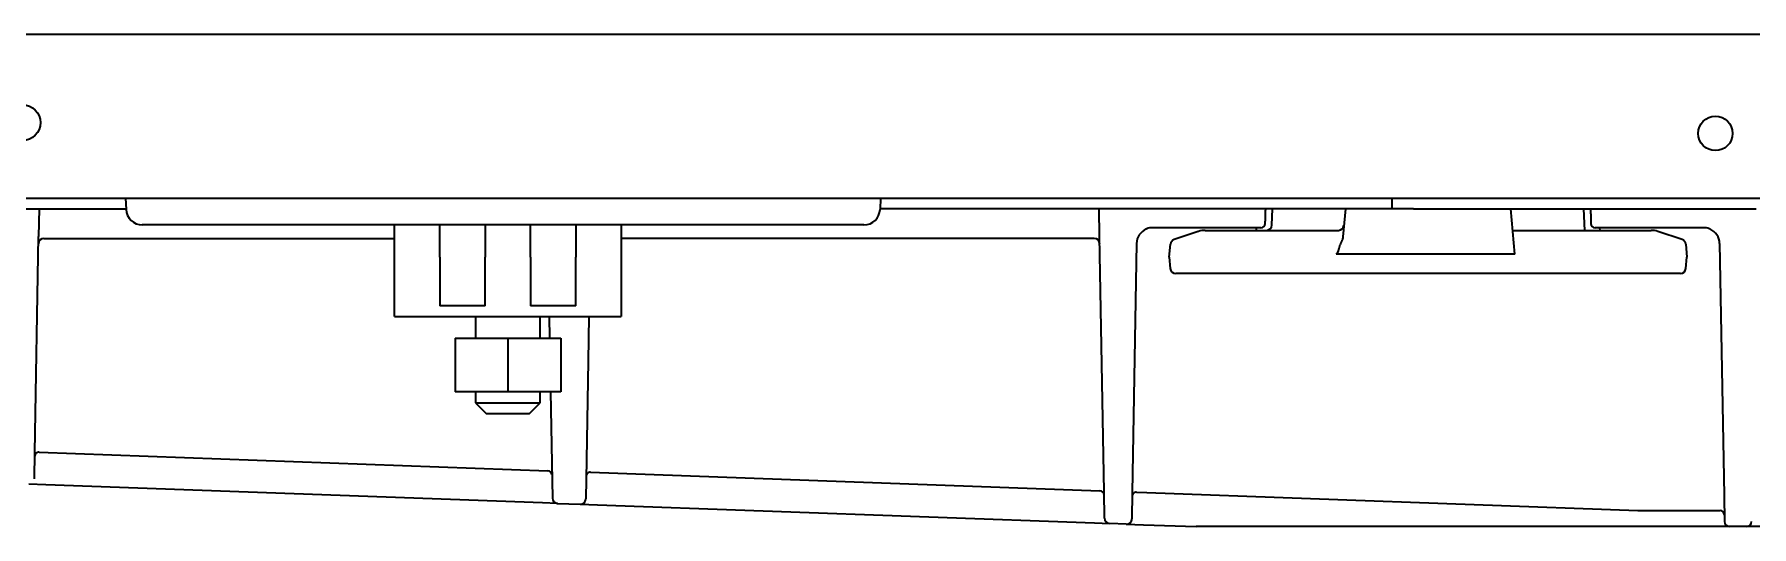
# Model space of a CAD drawing. Extents: x 6327 to 10269, y -393 to 3204.
# Drawn here: x 6463.7 to 6622.9, y 1340.5 to 1386.2 of the extents above; entities that cross this region are included whole.
import ezdxf

# ---------------------------------------------------------------- set-up
doc = ezdxf.new("R2010")
doc.units = 0
doc.header["$LTSCALE"] = 5
doc.layers.add('1', color=7, linetype='CONTINUOUS', true_color=0xffffff)

msp = doc.modelspace()

# ---------------------------------------------------------------- linework, layer by layer
at = {"layer": '1', "color": 7, "linetype": 'Continuous', "lineweight": 35}
for p, q in [((6371.87, 1386.23), (6693.08, 1386.23)), ((6339.57, 1371.03), (7085.57, 1371.03)), ((6452.9, 1370.03), (6472.16, 1370.03)), ((6464.09, 1370.03), (6464.04, 1367.45)), ((6472.12, 1371.03), (6472.16, 1369.97)), ((6542.12, 1371.03), (6542.09, 1369.97)), ((6587.57, 1370.03), (6542.09, 1370.03)), ((6562.45, 1367.45), (6562.41, 1370.03)), ((6578.44, 1368.51), (6578.49, 1370.03)), ((6585.25, 1370.03), (6585.02, 1367.43)), ((6589.57, 1370.03), (6587.57, 1370.03)), ((6589.57, 1371.03), (6589.57, 1370.03)), ((6591.57, 1370.03), (6589.57, 1370.03)), ((6591.57, 1370.03), (6623.35, 1370.03)), ((6600.97, 1365.81), (6600.6, 1370.03)), ((6607.35, 1370.03), (6607.42, 1368.03)), ((6477.12, 1368.53), (6473.66, 1368.53)), ((6537.12, 1368.53), (6477.12, 1368.53)), ((6497.07, 1365.53), (6497.07, 1368.53)), ((6501.27, 1365.53), (6501.27, 1368.53)), ((6505.47, 1368.53), (6505.47, 1365.53)), ((6509.67, 1365.53), (6509.67, 1368.53)), ((6513.87, 1368.53), (6513.87, 1365.53)), ((6518.07, 1368.53), (6518.07, 1365.53)), ((6540.59, 1368.53), (6537.12, 1368.53)), ((6573.06, 1368.28), (6567.38, 1368.28)), ((6574.65, 1368.28), (6573.06, 1368.28)), ((6577.42, 1368.28), (6574.65, 1368.28)), ((6576.98, 1368.28), (6576.97, 1368.03)), ((6611.2, 1368.28), (6608.43, 1368.28)), ((6608.87, 1368.03), (6608.86, 1368.28)), ((6612.79, 1368.28), (6611.2, 1368.28)), ((6618.46, 1368.28), (6612.79, 1368.28)), ((6463.69, 1347.42), (6464.04, 1367.45)), ((6464.53, 1367.28), (6467.05, 1367.28)), ((6467.05, 1367.28), (6497.07, 1367.28)), ((6559.45, 1367.28), (6518.07, 1367.28)), ((6561.96, 1367.28), (6559.45, 1367.28)), ((6562.87, 1343.76), (6562.45, 1367.45)), ((6565.88, 1366.8), (6565.48, 1343.7)), ((6566.87, 1368.19), (6566.76, 1368.14)), ((6568.92, 1365.53), (6569.03, 1366.74)), ((6571.61, 1367.92), (6569.37, 1367.17)), ((6572.25, 1368.03), (6576.92, 1368.03)), ((6576.92, 1368.03), (6584.61, 1368.03)), ((6600.77, 1368.03), (6608.92, 1368.03)), ((6608.92, 1368.03), (6613.6, 1368.03)), ((6616.48, 1367.17), (6614.23, 1367.92)), ((6616.82, 1366.74), (6616.92, 1365.53)), ((6619.08, 1368.14), (6618.98, 1368.18)), ((6619.96, 1366.8), (6620.37, 1343.46)), ((6497.07, 1360.03), (6497.07, 1365.53)), ((6501.27, 1365.53), (6501.27, 1361.03)), ((6505.47, 1361.03), (6505.47, 1365.53)), ((6509.67, 1365.53), (6509.67, 1361.03)), ((6513.87, 1361.03), (6513.87, 1365.53)), ((6518.07, 1365.53), (6518.07, 1360.03)), ((6568.92, 1365.53), (6569.01, 1364.48)), ((6600.97, 1365.81), (6584.38, 1365.81)), ((6616.83, 1364.48), (6616.92, 1365.53)), ((6576.92, 1364.03), (6569.51, 1364.03)), ((6608.92, 1364.03), (6576.92, 1364.03)), ((6616.33, 1364.03), (6608.92, 1364.03)), ((6505.47, 1361.03), (6501.27, 1361.03)), ((6513.87, 1361.03), (6509.67, 1361.03)), ((6497.07, 1360.03), (6518.07, 1360.03)), ((6504.57, 1360.03), (6504.57, 1358.03)), ((6510.57, 1358.03), (6510.57, 1360.03)), ((6511.41, 1360.03), (6511.44, 1358.03)), ((6515.09, 1360.03), (6515.02, 1355.9)), ((6502.68, 1358.03), (6502.68, 1353.03)), ((6502.68, 1358.03), (6507.57, 1358.03)), ((6507.57, 1358.03), (6507.57, 1353.03)), ((6507.57, 1358.03), (6512.47, 1358.03)), ((6512.47, 1358.03), (6512.47, 1353.03)), ((6515.02, 1355.9), (6514.79, 1343.1)), ((6507.57, 1353.03), (6502.68, 1353.03)), ((6504.57, 1353.03), (6504.57, 1352.03)), ((6512.47, 1353.03), (6507.57, 1353.03)), ((6510.57, 1352.03), (6510.57, 1353.03)), ((6511.53, 1353.03), (6511.7, 1343.18)), ((6504.57, 1352.03), (6505.57, 1351.03)), ((6504.57, 1352.03), (6510.57, 1352.03)), ((6505.57, 1351.03), (6509.57, 1351.03)), ((6509.57, 1351.03), (6510.57, 1352.03)), ((6463.65, 1344.97), (6463.69, 1347.42)), ((6464.1, 1347.44), (6511.28, 1345.72)), ((6464.12, 1347.44), (6464.12, 1347.44)), ((6464.73, 1344.42), (6463.13, 1344.48)), ((6510.78, 1342.74), (6464.73, 1344.42)), ((6515.24, 1345.58), (6562.49, 1343.85)), ((6512.18, 1342.69), (6510.78, 1342.74)), ((6562.91, 1341.31), (6562.87, 1343.76)), ((6565.48, 1343.7), (6565.44, 1341.25)), ((6565.89, 1343.73), (6566.82, 1343.7)), ((6566.82, 1343.7), (6612.39, 1342.03)), ((6620.37, 1343.46), (6620.41, 1341.02)), ((6512.18, 1342.69), (6514.27, 1342.61)), ((6514.27, 1342.61), (6515.87, 1342.55)), ((6515.87, 1342.55), (6561.99, 1340.87)), ((6612.76, 1342.03), (6618.77, 1342.03)), ((6618.77, 1342.03), (6620, 1342.03)), ((6561.99, 1340.87), (6563.39, 1340.82)), ((6564.92, 1340.76), (6563.39, 1340.82)), ((6564.92, 1340.76), (6566.51, 1340.71)), ((6566.51, 1340.71), (6571.42, 1340.53)), ((6619.51, 1340.53), (6571.42, 1340.53)), ((6620.91, 1340.53), (6619.51, 1340.53)), ((6622.43, 1340.53), (6620.91, 1340.53)), ((6624.03, 1340.53), (6622.43, 1340.53))]:
    msp.add_line(p, q, dxfattribs=at)
for centre, radius in [((6462.57, 1378.03), 1.65), ((6619.57, 1377.03), 1.6)]:
    msp.add_circle(centre, radius, dxfattribs=at)
for centre, radius, start, end in [((6473.66, 1370.03), 1.5, 182, 270), ((6540.59, 1370.03), 1.5, 270, 358), ((6567.38, 1366.78), 1.5, 90, 111.7721), ((6577.94, 1368.53), 0.5, 270, 358), ((6584.61, 1368.53), 0.5, 270, 355), ((6618.46, 1366.78), 1.5, 68.2279, 90), ((6464.53, 1366.78), 0.5, 90, 179), ((6561.96, 1366.78), 0.5, 1, 90), ((6567.38, 1366.78), 1.5, 113.242, 179), ((6569.53, 1366.7), 0.5, 108.4349, 175), ((6572.25, 1366.03), 2, 90, 108.4349), ((6613.6, 1366.03), 2, 71.5651, 90), ((6616.32, 1366.7), 0.5, 5, 71.5651), ((6618.46, 1366.78), 1.5, 1, 66.758), ((6569.51, 1364.53), 0.5, 185, 270), ((6616.33, 1364.53), 0.5, 270, 355), ((6464.09, 1347.05), 0.4, 87.9098, 179.0001), ((6511.26, 1345.32), 0.4, 1, 87.9098), ((6515.23, 1345.18), 0.4, 87.9098, 179.0001), ((6512.2, 1343.19), 0.5, 181, 267.9098), ((6514.29, 1343.11), 0.5, 267.9098, 359), ((6562.47, 1343.45), 0.4, 1, 87.9098), ((6565.87, 1343.33), 0.4, 87.9098, 179), ((6563.41, 1341.32), 0.5, 181, 267.9098), ((6564.94, 1341.26), 0.5, 267.9098, 359), ((6620, 1341.63), 0.4, 1.0001, 90.0001), ((6620.91, 1341.03), 0.5, 181, 270), ((6622.43, 1341.03), 0.5, 270, 359)]:
    msp.add_arc(centre, radius, start, end, dxfattribs=at)
for centre, major_axis, ratio, start_param, end_param in [((6577.42, 1368.68), (0, -0.4), 1, 6.282869, 7.83234), ((6608.42, 1368.68), (0, 0.4), 1, 1.601705, 3.141909), ((6584.74, 1369.91), (0.36, 4.1), 0.121482, 3.152266, 3.833542)]:
    msp.add_ellipse(centre, major_axis=major_axis, ratio=ratio, start_param=start_param, end_param=end_param, dxfattribs=at)
for points, degree in [([(6577.82, 1368.67), (6577.86, 1370.03)], 1), ([(6607.99, 1370.03), (6608.02, 1368.67)], 1), ([(6566.82, 1368.17), (6566.81, 1368.16), (6566.8, 1368.16), (6566.79, 1368.15)], 3), ([(6619.06, 1368.15), (6619.04, 1368.16), (6619.03, 1368.16), (6619.02, 1368.17)], 3), ([(6612.39, 1342.03), (6612.51, 1342.03), (6612.63, 1342.03), (6612.76, 1342.03)], 3)]:
    msp.add_open_spline(points, degree=degree, dxfattribs=at)
msp.add_open_spline([(6585.02, 1367.43), (6585.02, 1367.37), (6585, 1367.31), (6584.98, 1367.22), (6584.97, 1367.19), (6584.94, 1367.13), (6584.93, 1367.1), (6584.91, 1367.04), (6584.89, 1367.02), (6584.87, 1366.96), (6584.85, 1366.93), (6584.83, 1366.87), (6584.82, 1366.85), (6584.79, 1366.79), (6584.78, 1366.76), (6584.78, 1366.73)], degree=3, knots=[0, 0, 0, 0, 0.25, 0.25, 0.375, 0.375, 0.5, 0.5, 0.625, 0.625, 0.75, 0.75, 0.875, 0.875, 1, 1, 1, 1], dxfattribs=at)

doc.saveas('drawing.dxf')
